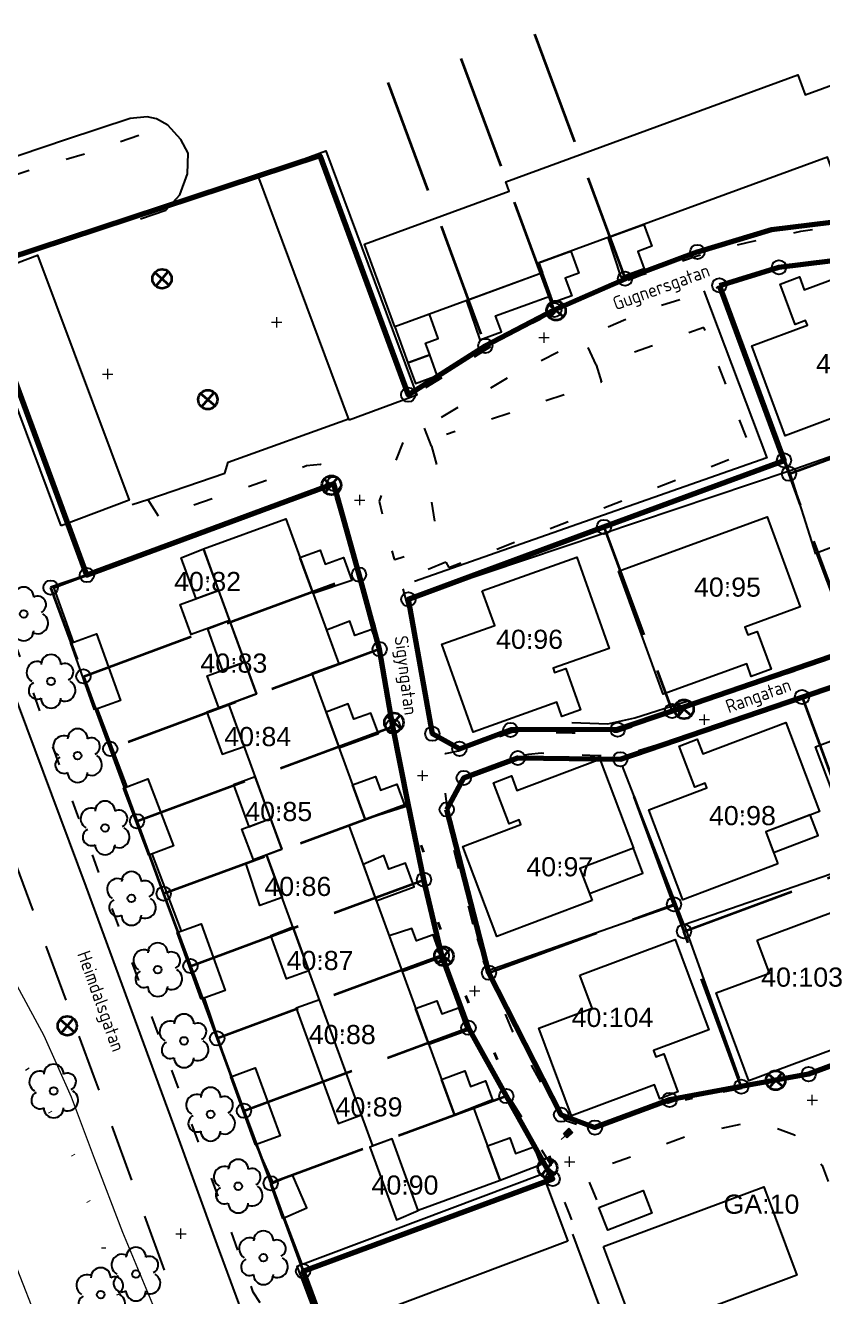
# Model space of a CAD drawing. Header units: metres. Extents: x -12 to 120691, y -61 to 6149382.
# Drawn here: x 119655.1 to 119738.3, y 6148713.2 to 6148845.9 of the extents above; entities that cross this region are included whole.
import ezdxf
from ezdxf.enums import TextEntityAlignment as Align

# ---------------------------------------------------------------- set-up
doc = ezdxf.new("R2010")
doc.units = ezdxf.units.M
for name, pattern in [('Annan_avgränsning_gångban', [6, 2, -4]), ('Annan_avgränsning_körbana', [10, 6, -4]), ('Fastighetsgräns', [16, 12, -4]), ('Heldragen__fast_', [0]), ('Heldragen__skalber__', [0]), ('Heldragen_linje', [2, 1, 1]), ('Häck', [0]), ('Prickad__fast_', [5, 0, -5]), ('Servitutsområde', [0])]:
    doc.linetypes.add(name, pattern=pattern)
doc.layers.get('0').update_dxf_attribs({"linetype": 'CONTINUOUS'})
for name, color, linetype, lineweight in [('AV_LINE', 9, 'Heldragen__fast_', 20), ('BOSTAD.T_LINE', 9, 'Heldragen_linje', 25), ('FASTGR_LINE', 7, 'Fastighetsgräns', 35), ('GAGR_LINE', 9, 'Servitutsområde', 70), ('GÅNGBK_LINE', 9, 'Annan_avgränsning_gångban', 25), ('HÄCK.K_LINE', 9, 'Häck', 25), ('HÖJDK-2_LINE', 9, 'Heldragen_linje', 18), ('KÖRBANK_LINE', 9, 'Annan_avgränsning_körbana', 25), ('KÖRBSTK_LINE', 9, 'Heldragen_linje', 25), ('SKÄRMTT_LINE', 9, 'Heldragen_linje', 25), ('TBOSTT_LINE', 9, 'Heldragen_linje', 25), ('TRAFO.T_LINE', 9, 'Heldragen_linje', 25), ('TUTHUST_LINE', 9, 'Heldragen_linje', 25), ('UTHUST_LINE', 9, 'Heldragen_linje', 25), ('ÄGOSL.K_LINE', 9, 'Prickad__fast_', 60)]:
    doc.layers.add(name, color=color, linetype=linetype, lineweight=lineweight)
for name, color, linetype in [('FASTID_POINT', 9, 'CONTINUOUS'), ('FREGNRT_TEXT', 9, 'CONTINUOUS'), ('GRÄ_POINT', 9, 'CONTINUOUS'), ('HPF_POINT', 7, 'CONTINUOUS'), ('RUPPLYT_TEXT', 9, 'CONTINUOUS'), ('STOLP.B_POINT', 9, 'CONTINUOUS'), ('TRÄD.LÖ_POINT', 9, 'CONTINUOUS'), ('VBP_POINT', 9, 'CONTINUOUS'), ('VSV_POINT', 5, 'CONTINUOUS'), ('väg-gatunamn text', 3, 'CONTINUOUS')]:
    doc.layers.add(name, color=color, linetype=linetype)
doc.styles.add('ISO', font='iso.shx')
doc.styles.add('Standard_CAD', font='ARIAL.TTF', dxfattribs={"height": 0.2})

# ---------------------------------------------------------------- blocks, each defined once
blk = doc.blocks.new('Plus__fast_')
at = {"color": 0, "linetype": 'Heldragen__skalber__', "lineweight": 0, "flags": 128}
for points in [[(-0.0675, 0), (0.0675, 0)], [(0, -0.0675), (0, 0.0675)]]:
    blk.add_lwpolyline(points, dxfattribs=at)
blk = doc.blocks.new('LÖVTRÄD', base_point=(2, 2))
blk.add_circle((2, 2), 0.08)
for centre, radius, start, end in [((1.712, 2.192), 0.222, 59.744, 239.744), ((2, 2.352), 0.208, 0, 180), ((2.288, 2.192), 0.179, 296.565, 116.565), ((1.712, 1.808), 0.179, 116.565, 296.565), ((2.288, 1.808), 0.222, 239.744, 59.744), ((2, 1.648), 0.208, 180, 0)]:
    blk.add_arc(centre, radius, start, end)
blk = doc.blocks.new('Gränspunkt')
at = {"color": 0, "linetype": 'Heldragen__skalber__', "lineweight": 25}
blk.add_circle((0, 0), 0.5, dxfattribs=at)
blk = doc.blocks.new('Belysningsstolpe')
at = {"color": 0, "linetype": 'Heldragen__skalber__', "lineweight": 35, "flags": 128}
for points in [[(-0.38, 0.325), (0.38, -0.325)], [(-0.325, -0.38), (0.325, 0.38)]]:
    blk.add_lwpolyline(points, dxfattribs=at)
at = {"color": 0, "linetype": 'Heldragen__skalber__', "lineweight": 35}
blk.add_circle((0, 0), 0.5, dxfattribs=at)
blk = doc.blocks.new('Rutnätspunkt_1')
at = {"color": 0, "linetype": 'Heldragen__skalber__', "lineweight": 25, "flags": 128}
for points in [[(-0.5, 0), (-0.08, 0)], [(0, 0.5), (0, 0.08)], [(0.5, 0), (0.08, 0)], [(0, -0.5), (0, -0.08)]]:
    blk.add_lwpolyline(points, dxfattribs=at)
blk = doc.blocks.new('Ventil')
at = {"color": 0, "linetype": 'Heldragen__skalber__', "lineweight": 35, "flags": 128}
blk.add_lwpolyline([(-0.4, 0), (0.4, 0)], dxfattribs=at)
blk = doc.blocks.new('VBP')
blk.add_hatch(color=0).paths.add_polyline_path([(0.4, -0.3), (-0.4, -0.3), (-0.4, 0.3), (0.4, 0.3)], flags=0)
at = {"color": 0, "linetype": 'Heldragen__skalber__', "lineweight": 0, "flags": 128}
blk.add_lwpolyline([(0.4, -0.3), (-0.4, -0.3), (-0.4, 0.3), (0.4, 0.3), (0.4, -0.3)], dxfattribs=at)

msp = doc.modelspace()

# ---------------------------------------------------------------- linework, layer by layer
at = {"layer": 'AV_LINE', "flags": 128}
msp.add_lwpolyline([(119711.76, 6148730.233), (119711.042, 6148729.56)], dxfattribs=at)
at = {"layer": 'BOSTAD.T_LINE', "flags": 128}
for points in [[(119709.069, 6148820.05), (119693.646, 6148814.401), (119690.484, 6148823.034), (119705.608, 6148828.573), (119705.246, 6148829.561), (119735.752, 6148840.734), (119736.52, 6148838.638), (119751.76, 6148844.22), (119754.908, 6148835.627), (119739.616, 6148830.026), (119738.846, 6148832.13), (119708.69, 6148821.086), (119709.069, 6148820.05)], [(119688.888, 6148804.667), (119679.388, 6148830.176), (119686.441, 6148832.803), (119695.941, 6148807.294), (119688.888, 6148804.667)], [(119744.292, 6148806.713), (119734.435, 6148803.049), (119730.947, 6148812.434), (119736.75, 6148814.592), (119736.567, 6148815.085), (119735.455, 6148814.672), (119733.892, 6148818.876), (119735.927, 6148819.634), (119736.426, 6148818.289), (119745.235, 6148821.543), (119748.672, 6148812.236), (119743.023, 6148810.15), (119744.292, 6148806.713)], [(119742.085, 6148796.503), (119751.776, 6148800.178), (119755.335, 6148790.794), (119749.496, 6148788.58), (119749.728, 6148787.966), (119750.703, 6148788.336), (119752.271, 6148784.202), (119750.347, 6148783.472), (119749.794, 6148784.928), (119741.142, 6148781.669), (119737.699, 6148790.812), (119743.417, 6148792.966), (119742.085, 6148796.503)], [(119691.353, 6148728.879), (119680.255, 6148759.273), (119681.852, 6148759.857), (119676.314, 6148775.023), (119679.202, 6148776.077), (119673.669, 6148791.229), (119682.279, 6148794.372), (119687.81, 6148779.225), (119685.008, 6148778.202), (119690.573, 6148762.959), (119688.856, 6148762.331), (119699.876, 6148732.147), (119701.872, 6148732.876), (119704.649, 6148725.271), (119696.093, 6148722.148), (119693.367, 6148729.614), (119691.353, 6148728.879)], [(119717.02, 6148788.908), (119732.564, 6148794.58), (119736, 6148785.165), (119730.23, 6148783.059), (119730.529, 6148782.239), (119731.511, 6148782.597), (119732.95, 6148778.654), (119730.889, 6148777.9), (119730.411, 6148779.214), (119721.693, 6148776.047), (119717.02, 6148788.908)], [(119673.669, 6148791.229), (119675.257, 6148786.883), (119672.919, 6148786.029), (119671.361, 6148790.297), (119673.669, 6148791.229)], [(119702.794, 6148786.861), (119712.668, 6148790.371), (119716.056, 6148780.844), (119710.195, 6148778.761), (119710.348, 6148778.331), (119711.505, 6148778.742), (119713.044, 6148774.416), (119711.118, 6148773.734), (119710.588, 6148775.219), (119701.858, 6148772.102), (119698.583, 6148781.273), (119704.088, 6148783.238), (119702.794, 6148786.861)], [(119676.406, 6148783.735), (119677.992, 6148779.394), (119675.677, 6148778.554), (119674.114, 6148782.897), (119676.406, 6148783.735)], [(119751.077, 6148764.906), (119741.149, 6148761.145), (119737.586, 6148770.551), (119743.65, 6148772.848), (119743.469, 6148773.323), (119742.407, 6148772.92), (119740.786, 6148777.195), (119742.663, 6148777.905), (119743.238, 6148776.389), (119751.894, 6148779.667), (119755.411, 6148770.38), (119749.808, 6148768.257), (119751.077, 6148764.906)], [(119677.925, 6148770.608), (119676.314, 6148775.023), (119674.035, 6148774.19), (119675.642, 6148769.787), (119677.925, 6148770.608)], [(119733.664, 6148758.346), (119723.736, 6148754.584), (119720.173, 6148763.99), (119726.237, 6148766.288), (119726.056, 6148766.763), (119724.994, 6148766.36), (119723.373, 6148770.634), (119725.25, 6148771.345), (119725.825, 6148769.828), (119734.481, 6148773.106), (119737.998, 6148763.819), (119732.395, 6148761.697), (119733.664, 6148758.346)], [(119714.256, 6148754.515), (119704.328, 6148750.754), (119700.765, 6148760.16), (119706.829, 6148762.457), (119706.648, 6148762.932), (119705.586, 6148762.529), (119703.965, 6148766.804), (119705.842, 6148767.515), (119706.417, 6148765.998), (119715.073, 6148769.276), (119718.59, 6148759.989), (119712.987, 6148757.866), (119714.256, 6148754.515)], [(119680.675, 6148763.079), (119679.087, 6148767.427), (119676.821, 6148766.6), (119678.425, 6148762.203), (119680.675, 6148763.079)], [(119680.255, 6148759.273), (119681.884, 6148754.814), (119679.568, 6148753.973), (119678.104, 6148758.411), (119680.255, 6148759.273)], [(119731.519, 6148750.379), (119741.493, 6148754.095), (119744.999, 6148744.685), (119739.21, 6148742.529), (119739.467, 6148741.843), (119740.306, 6148742.154), (119741.782, 6148738.192), (119739.872, 6148737.481), (119739.336, 6148738.923), (119730.644, 6148735.687), (119727.231, 6148744.853), (119732.804, 6148746.927), (119731.519, 6148750.379)], [(119682.992, 6148751.778), (119684.676, 6148747.165), (119682.356, 6148746.318), (119680.694, 6148750.872), (119682.992, 6148751.778)], [(119712.972, 6148746.715), (119722.946, 6148750.43), (119726.451, 6148741.02), (119720.663, 6148738.865), (119720.92, 6148738.178), (119721.758, 6148738.49), (119723.234, 6148734.528), (119721.325, 6148733.816), (119720.789, 6148735.258), (119712.096, 6148732.022), (119708.684, 6148741.188), (119714.257, 6148743.263), (119712.972, 6148746.715)], [(119690.163, 6148732.136), (119685.778, 6148744.147), (119683.365, 6148743.266), (119687.759, 6148731.232), (119690.163, 6148732.136)], [(119696.093, 6148722.148), (119693.367, 6148729.614), (119691.051, 6148728.769), (119693.831, 6148721.155), (119696.093, 6148722.148)]]:
    msp.add_lwpolyline(points, dxfattribs=at)
at = {"layer": 'FASTGR_LINE', "flags": 128}
for points in [[(119708.244, 6148844.973), (119717.703, 6148819.442)], [(119710.315, 6148816.176), (119700.586, 6148842.447)], [(119692.928, 6148839.922), (119703.109, 6148812.431)], [(119685.814, 6148832.306), (119649.703, 6148820.388), (119661.497, 6148788.488)], [(119703.109, 6148812.431), (119695.062, 6148807.324), (119685.814, 6148832.306)], [(119725.262, 6148822.237), (119717.703, 6148819.442)], [(119734.308, 6148800.474), (119727.554, 6148818.75), (119733.783, 6148820.635), (119747.601, 6148822.346)], [(119717.703, 6148819.442), (119710.315, 6148816.176)], [(119710.315, 6148816.176), (119703.109, 6148812.431)], [(119734.829, 6148799.076), (119753.633, 6148806.01)], [(119715.504, 6148793.521), (119734.308, 6148800.474)], [(119734.829, 6148799.076), (119734.308, 6148800.474)], [(119741.593, 6148780.782), (119734.829, 6148799.076)], [(119689.918, 6148788.55), (119687.29, 6148798.018), (119661.497, 6148788.488)], [(119722.609, 6148774.297), (119716.93, 6148772.352), (119705.741, 6148772.324), (119700.412, 6148770.35), (119697.58, 6148771.928), (119695.079, 6148785.965), (119715.504, 6148793.521)], [(119715.504, 6148793.521), (119722.609, 6148774.297)], [(119661.497, 6148788.488), (119657.709, 6148787.185), (119661.136, 6148777.917)], [(119661.136, 6148777.917), (119689.918, 6148788.55)], [(119692.073, 6148780.762), (119689.918, 6148788.55)], [(119736.188, 6148775.758), (119755.163, 6148782.252)], [(119692.073, 6148780.762), (119663.932, 6148770.349)], [(119693.461, 6148772.684), (119692.073, 6148780.762)], [(119741.593, 6148780.782), (119722.609, 6148774.297)], [(119661.136, 6148777.917), (119663.932, 6148770.349)], [(119717.213, 6148769.263), (119736.188, 6148775.758)], [(119736.188, 6148775.758), (119742.661, 6148758.242)], [(119666.728, 6148762.793), (119693.461, 6148772.684)], [(119695.066, 6148764.596), (119693.461, 6148772.684)], [(119663.932, 6148770.349), (119666.728, 6148762.793)], [(119703.491, 6148746.962), (119699.087, 6148764.018), (119700.864, 6148767.31), (119706.503, 6148769.396), (119717.213, 6148769.263)], [(119722.815, 6148754.108), (119717.213, 6148769.263)], [(119695.066, 6148764.596), (119669.513, 6148755.225)], [(119696.703, 6148756.687), (119695.066, 6148764.596)], [(119666.728, 6148762.793), (119669.513, 6148755.225)], [(119723.857, 6148751.288), (119742.661, 6148758.242)], [(119672.309, 6148747.668), (119696.703, 6148756.687)], [(119698.559, 6148748.777), (119696.703, 6148756.687)], [(119669.513, 6148755.225), (119672.309, 6148747.668)], [(119703.491, 6148746.962), (119722.815, 6148754.108)], [(119722.815, 6148754.108), (119723.857, 6148751.288)], [(119729.849, 6148735.073), (119723.857, 6148751.288)], [(119698.559, 6148748.777), (119675.105, 6148740.111)], [(119701.355, 6148741.22), (119698.559, 6148748.777)], [(119672.309, 6148747.668), (119675.105, 6148740.111)], [(119729.849, 6148735.073), (119722.361, 6148733.687), (119714.562, 6148730.8), (119711.032, 6148732.138), (119703.491, 6148746.962)], [(119677.9, 6148732.551), (119701.355, 6148741.22)], [(119705.31, 6148734.083), (119701.355, 6148741.22)], [(119749.075, 6148740.888), (119736.878, 6148736.378), (119729.849, 6148735.073)], [(119675.105, 6148740.111), (119677.9, 6148732.551)], [(119705.31, 6148734.083), (119680.697, 6148724.984)], [(119684.084, 6148715.806), (119710.146, 6148725.437), (119705.31, 6148734.083)], [(119677.9, 6148732.551), (119680.697, 6148724.984)], [(119680.697, 6148724.984), (119684.084, 6148715.806)], [(119684.084, 6148715.806), (119696.741, 6148681.568)]]:
    msp.add_lwpolyline(points, dxfattribs=at)
at = {"layer": 'GAGR_LINE', "flags": 128}
for points in [[(119649.703, 6148820.388), (119685.814, 6148832.306), (119695.062, 6148807.324), (119703.109, 6148812.431), (119710.315, 6148816.176), (119717.703, 6148819.442), (119725.262, 6148822.237), (119732.989, 6148824.574), (119741.208, 6148825.59), (119749.427, 6148826.607), (119758.937, 6148827.785), (119751.282, 6148848.428), (119785.062, 6148860.915), (119795.494, 6148832.673), (119776.27, 6148825.569), (119774.791, 6148822.356), (119779.29, 6148810.162), (119779.922, 6148806.742), (119783.036, 6148789.034), (119785.071, 6148770.926), (119787.116, 6148752.808), (119788.469, 6148734.449), (119789.354, 6148715.92), (119790.247, 6148697.391), (119790.442, 6148693.302), (119795.652, 6148679.206), (119787.204, 6148676.09), (119786.172, 6148678.899), (119769.197, 6148672.636), (119754.727, 6148673.145), (119751.618, 6148672.002), (119736.462, 6148666.399), (119740.27, 6148656.083), (119734.182, 6148653.827), (119730.214, 6148664.555), (119728.488, 6148672.513), (119726.761, 6148680.471), (119722.793, 6148691.199), (119696.741, 6148681.568), (119684.084, 6148715.806), (119710.147, 6148725.437), (119705.31, 6148734.083), (119701.355, 6148741.22), (119698.559, 6148748.777), (119696.703, 6148756.687), (119695.066, 6148764.596), (119693.461, 6148772.684), (119692.073, 6148780.762), (119689.918, 6148788.55), (119687.29, 6148798.018), (119661.497, 6148788.488), (119649.703, 6148820.388)], [(119727.554, 6148818.75), (119733.783, 6148820.635), (119747.601, 6148822.346), (119768.059, 6148824.881), (119771.41, 6148822.845), (119776.481, 6148809.13), (119779.435, 6148791.511), (119777.509, 6148788.179), (119771.409, 6148785.925), (119761.22, 6148785.507), (119754.64, 6148785.232), (119741.593, 6148780.782), (119722.609, 6148774.297), (119716.93, 6148772.352), (119705.741, 6148772.324), (119700.412, 6148770.35), (119697.58, 6148771.928), (119695.079, 6148785.965), (119715.504, 6148793.521), (119734.308, 6148800.474), (119727.554, 6148818.75)], [(119699.087, 6148764.018), (119700.864, 6148767.31), (119706.503, 6148769.396), (119717.213, 6148769.263), (119736.188, 6148775.758), (119755.163, 6148782.252), (119771.442, 6148782.735), (119778.001, 6148785.161), (119780.631, 6148783.553), (119782.313, 6148768.633), (119784.338, 6148750.647), (119782.15, 6148747.744), (119768.751, 6148745.493), (119759.871, 6148744.876), (119749.075, 6148740.888), (119736.878, 6148736.378), (119729.849, 6148735.073), (119722.361, 6148733.687), (119714.562, 6148730.8), (119711.032, 6148732.138), (119703.491, 6148746.962), (119699.087, 6148764.018)]]:
    msp.add_lwpolyline(points, dxfattribs=at)
at = {"layer": 'GÅNGBK_LINE', "flags": 128}
for points in [[(119685.241, 6148711.627), (119683.587, 6148711.422), (119681.774, 6148711.434), (119680.722, 6148711.57), (119679.65, 6148712.447), (119678.878, 6148713.624), (119673.918, 6148727.173), (119667.391, 6148744.867), (119660.555, 6148763.396), (119655.14, 6148778.344), (119648.346, 6148796.243), (119642.356, 6148812.74), (119640.755, 6148817.713), (119640.749, 6148819.749), (119641.346, 6148821.579), (119642.313, 6148823.908), (119643.07, 6148825.366), (119644.181, 6148826.362), (119645.372, 6148827.21), (119647.826, 6148828.263), (119655.501, 6148830.799), (119661.341, 6148832.516), (119669.962, 6148835.479)], [(119696.912, 6148808.073), (119705.847, 6148813.727), (119713.415, 6148817.542), (119719.437, 6148819.838), (119725.242, 6148821.839), (119730.475, 6148823.24), (119736.066, 6148824.405), (119742.759, 6148825.452), (119749.147, 6148826.293), (119765.758, 6148828.7), (119766.954, 6148829.212), (119767.5, 6148829.746), (119767.804, 6148830.753), (119767.294, 6148833.472)], [(119698.999, 6148789.848), (119694.277, 6148787.918), (119695.433, 6148783.564), (119696.56, 6148778.125), (119697.426, 6148772.825), (119697.894, 6148770.627), (119698.961, 6148769.857), (119700.305, 6148770.133), (119705.992, 6148772.141), (119712.198, 6148772.031), (119716.864, 6148772.121), (119730.307, 6148776.829), (119741.005, 6148780.327), (119748.078, 6148782.666), (119755.004, 6148785.063), (119757.975, 6148785.271), (119767.077, 6148785.275), (119772.705, 6148786.286), (119776.256, 6148787.791), (119779.149, 6148789.603), (119779.642, 6148790.913), (119779.184, 6148793.879), (119776.321, 6148809.316), (119770.598, 6148824.372), (119768.428, 6148824.95), (119766.057, 6148824.818), (119757.323, 6148823.886), (119744.069, 6148821.915), (119734.431, 6148820.736), (119730.628, 6148819.554), (119724.774, 6148817.637), (119720.209, 6148816.239), (119715.339, 6148814.097), (119716.492, 6148810.988)], [(119698.999, 6148789.848), (119699.292, 6148789.285), (119730.92, 6148801.474), (119725.939, 6148814.335), (119716.492, 6148810.988)], [(119714.69, 6148810.446), (119713.417, 6148813.142), (119705.809, 6148809.305), (119698.436, 6148804.916), (119699.053, 6148803.175)], [(119714.69, 6148810.446), (119715.228, 6148808.626), (119699.053, 6148803.175)], [(119697.487, 6148801.961), (119696.749, 6148803.888), (119694.499, 6148802.35)], [(119694.499, 6148802.35), (119692.009, 6148796.195), (119693.586, 6148790.156), (119693.647, 6148790.115), (119698.237, 6148791.508)], [(119697.487, 6148801.961), (119698.024, 6148800.011), (119697.411, 6148796.555), (119698.237, 6148791.508)], [(119667.87, 6148796.386), (119668.996, 6148794.598), (119682.481, 6148799.147), (119684.446, 6148799.943), (119685.913, 6148800.07), (119686.488, 6148799.864), (119688.661, 6148792.4), (119691.137, 6148784.503), (119692.163, 6148781.213), (119692.822, 6148776.249), (119694.167, 6148768.603), (119695.971, 6148759.972), (119696.888, 6148755.44), (119697.825, 6148752.04), (119699.211, 6148746.905), (119701.124, 6148742.159), (119703.508, 6148737.294), (119706.993, 6148731.757), (119709.832, 6148727.076), (119711.788, 6148721.971), (119712.179, 6148720.941), (119712.205, 6148719.666)], [(119698.903, 6148765.703), (119699.506, 6148761.017), (119701.456, 6148753.394), (119702.569, 6148749.003), (119705.871, 6148740.986), (119710.2, 6148733.151), (119711.482, 6148731.553), (119714.114, 6148730.648), (119720.452, 6148732.804), (119723.246, 6148733.72), (119729.437, 6148734.809), (119736.267, 6148736.269), (119739.116, 6148736.852), (119745.582, 6148739.354), (119753.618, 6148742.727), (119758.687, 6148743.878), (119761.336, 6148744.015), (119769.972, 6148745.196), (119776.022, 6148746.152), (119780.783, 6148747.216), (119783.434, 6148748.085), (119784.154, 6148748.523), (119784.335, 6148750.057), (119782.68, 6148765.45), (119781.508, 6148777.817), (119780.806, 6148782.541), (119780.246, 6148784.016), (119778.674, 6148785.171), (119776.885, 6148785.173), (119773.855, 6148783.759), (119771.849, 6148783.287), (119763.339, 6148782.712), (119758.22, 6148782.406), (119754.779, 6148782.338), (119734.862, 6148775.064), (119717.004, 6148769.469), (119714.858, 6148769.633), (119708.974, 6148769.882), (119707.612, 6148769.759), (119706.423, 6148769.485), (119701.882, 6148767.673)], [(119702.199, 6148767.8), (119699.857, 6148766.689), (119698.903, 6148765.703)], [(119714.775, 6148723.244), (119713.614, 6148726.044), (119724.425, 6148730.021), (119731.032, 6148731.412), (119733.159, 6148730.893), (119735.402, 6148730.029), (119737.207, 6148728.343), (119738.289, 6148726.838), (119741.369, 6148718.463), (119743.791, 6148712.063), (119746.248, 6148705.471), (119747.019, 6148701.557), (119746.291, 6148699.326), (119745.216, 6148697.949), (119744.106, 6148696.686), (119739.341, 6148694.827), (119732.272, 6148692.182), (119728.625, 6148691.37), (119725.746, 6148692.801), (119724.511, 6148696.542)]]:
    msp.add_lwpolyline(points, dxfattribs=at)
at = {"layer": 'HÄCK.K_LINE', "flags": 128}
for points in [[(119695.502, 6148786.136), (119734.837, 6148799.366), (119727.614, 6148818.255)], [(119725.94, 6148818.183), (119732.521, 6148800.726), (119695.73, 6148787.818)], [(119734.837, 6148799.366), (119753.807, 6148806.028)], [(119734.837, 6148799.366), (119737.595, 6148790.664)], [(119685.225, 6148797.322), (119658.042, 6148787.125), (119660.063, 6148781.489)], [(119712.156, 6148773.098), (119715.912, 6148772.974), (119718.729, 6148773.58), (119724.18, 6148775.317)], [(119662.57, 6148774.51), (119665.654, 6148766.369)], [(119761.269, 6148764.868), (119723.884, 6148751.966), (119717.438, 6148768.533)], [(119668.286, 6148759.368), (119671.331, 6148751.325)], [(119723.075, 6148754.044), (119703.359, 6148747.185), (119702.295, 6148750.542)], [(119723.884, 6148751.966), (119729.638, 6148735.916)], [(119703.359, 6148747.185), (119711.042, 6148732.402)], [(119673.742, 6148744.334), (119676.541, 6148736.101)], [(119679.134, 6148728.99), (119680.964, 6148724.973)], [(119682.093, 6148721.386), (119683.96, 6148716.524)]]:
    msp.add_lwpolyline(points, dxfattribs=at)
at = {"layer": 'HÖJDK-2_LINE', "flags": 128}
msp.add_lwpolyline([(119656.664, 6148709.812), (119653.889, 6148716.862), (119652.756, 6148721), (119651.392, 6148725.348), (119649.61, 6148729.865), (119646.001, 6148739.678), (119641.201, 6148752.786), (119638.833, 6148758.474), (119633.876, 6148770.631), (119630.297, 6148780.004), (119626.055, 6148791.656), (119623.611, 6148799.38), (119622.568, 6148803.901), (119622.231, 6148807.243), (119622.601, 6148809.742), (119623.929, 6148811.278), (119624.982, 6148811.481), (119626.488, 6148810.419), (119627.593, 6148809.08), (119628.82, 6148806.848), (119630.571, 6148803.154), (119633.287, 6148797.355), (119634.989, 6148792.863), (119636.71, 6148788.972), (119638.599, 6148783.984), (119642.758, 6148773.174), (119646.471, 6148763.41), (119648.233, 6148758.503), (119651.133, 6148751.341), (119652.541, 6148748.664), (119657.002, 6148740.419), (119659.847, 6148733.994), (119662.243, 6148727.613), (119665.204, 6148719.868), (119668.693, 6148711.522), (119670.111, 6148706.784), (119672.478, 6148698.931), (119674.867, 6148692.247), (119676.432, 6148688.504), (119677.966, 6148685.504), (119679.369, 6148683.099), (119681.02, 6148681.508), (119682.749, 6148680.798), (119685.025, 6148680.356), (119687.077, 6148679.679), (119689.078, 6148678.259), (119690.202, 6148676.993), (119690.816, 6148675.796), (119696.292, 6148663.558), (119697.876, 6148659.797), (119701.136, 6148652.411), (119704.874, 6148644.021), (119709.052, 6148634.578), (119710.324, 6148633.735), (119711.646, 6148633.183), (119713.514, 6148632.961), (119715.443, 6148632.319), (119717.596, 6148632.04), (119721.384, 6148632.713), (119724.384, 6148633.968), (119726.491, 6148635.07), (119728.486, 6148636.6), (119730.444, 6148639.093), (119731.76, 6148641.317), (119734.287, 6148644.747), (119735.564, 6148645.245), (119736.995, 6148645.501)], dxfattribs=at)
at = {"layer": 'KÖRBANK_LINE', "flags": 128}
msp.add_lwpolyline([(119633.814, 6148825.253), (119633.261, 6148823.435), (119632.832, 6148821.092), (119632.649, 6148818.648), (119632.861, 6148816.203), (119633.536, 6148813.535), (119639.806, 6148796.857), (119648.663, 6148773.006), (119662.233, 6148736.084), (119673.039, 6148706.396), (119682.051, 6148683.107), (119694.328, 6148686.992)], dxfattribs=at)
at = {"layer": 'KÖRBSTK_LINE', "flags": 128}
for points in [[(119667.096, 6148825.679), (119669.729, 6148826.593), (119671.222, 6148828.207), (119671.997, 6148830.377), (119672.073, 6148832.536), (119671.319, 6148833.983), (119669.962, 6148835.479), (119668.764, 6148836.152), (119667.798, 6148836.35), (119666.029, 6148836.172), (119659.375, 6148833.976), (119644.826, 6148829.088), (119642.978, 6148827.772), (119641.42, 6148826.127), (119640.316, 6148824.503), (119639.525, 6148822.686), (119638.871, 6148820.628), (119638.75, 6148818.68), (119638.976, 6148817.262), (119639.874, 6148814.363), (119643.586, 6148804.012), (119651.56, 6148782.201), (119661.375, 6148755.965), (119670.545, 6148731.048), (119675.081, 6148718.603), (119677.336, 6148712.464), (119678.588, 6148710.805), (119680.643, 6148709.334), (119682.152, 6148709.081), (119683.421, 6148709.196), (119685.882, 6148709.925)], [(119666.24, 6148795.872), (119667.87, 6148796.386), (119675.904, 6148799.136), (119676.244, 6148800.293), (119688.815, 6148804.811)], [(119712.205, 6148719.666), (119714.929, 6148712.367), (119716.281, 6148711.538), (119718.335, 6148705.461), (119717.768, 6148704.53), (119720.275, 6148698.101)]]:
    msp.add_lwpolyline(points, dxfattribs=at)
at = {"layer": 'SKÄRMTT_LINE', "flags": 128}
for points in [[(119675.257, 6148786.883), (119676.406, 6148783.735), (119672.403, 6148782.273), (119671.254, 6148785.421), (119675.257, 6148786.883)], [(119679.202, 6148776.077), (119675.284, 6148774.646), (119674.072, 6148777.967), (119677.99, 6148779.397), (119679.202, 6148776.077)], [(119680.675, 6148763.079), (119681.874, 6148759.865), (119678.884, 6148758.749), (119677.684, 6148761.962), (119680.675, 6148763.079)], [(119737.041, 6148763.456), (119732.395, 6148761.697), (119733.215, 6148759.531), (119737.861, 6148761.29), (119737.041, 6148763.456)], [(119718.59, 6148759.989), (119712.987, 6148757.866), (119713.976, 6148755.254), (119719.579, 6148757.376), (119718.59, 6148759.989)]]:
    msp.add_lwpolyline(points, dxfattribs=at)
at = {"layer": 'TBOSTT_LINE', "flags": 128}
msp.add_lwpolyline([(119701.147, 6148817.149), (119702.552, 6148813.076), (119704.795, 6148813.898), (119704.188, 6148815.554), (119709.944, 6148817.662), (119709.069, 6148820.05), (119701.147, 6148817.149)], dxfattribs=at)
at = {"layer": 'TRAFO.T_LINE', "flags": 128}
msp.add_lwpolyline([(119714.982, 6148722.459), (119719.597, 6148724.237), (119720.516, 6148721.853), (119715.901, 6148720.074), (119714.982, 6148722.459)], dxfattribs=at)
at = {"layer": 'TUTHUST_LINE', "flags": 128}
for points in [[(119715.943, 6148823.742), (119719.667, 6148825.105), (119720.499, 6148822.832), (119719.023, 6148822.292), (119719.693, 6148820.462), (119717.314, 6148819.592), (119715.943, 6148823.742)], [(119708.69, 6148821.086), (119712.037, 6148822.311), (119712.88, 6148820.013), (119711.46, 6148819.493), (119712.135, 6148817.649), (119710.208, 6148816.942), (119708.69, 6148821.086)], [(119693.646, 6148814.401), (119695.021, 6148810.645), (119697.299, 6148811.486), (119696.855, 6148812.696), (119698.201, 6148813.189), (119697.271, 6148815.729), (119693.646, 6148814.401)], [(119695.021, 6148810.645), (119695.812, 6148808.486), (119698.095, 6148809.329), (119697.299, 6148811.486), (119695.021, 6148810.645)], [(119685.123, 6148786.583), (119683.753, 6148790.333), (119685.86, 6148791.102), (119686.397, 6148789.63), (119688.3, 6148790.324), (119689.174, 6148787.93), (119685.123, 6148786.583)], [(119686.521, 6148782.754), (119687.81, 6148779.225), (119692.009, 6148780.757), (119691.259, 6148782.812), (119689.496, 6148782.168), (119688.949, 6148783.666), (119686.521, 6148782.754)], [(119686.48, 6148774.171), (119687.834, 6148770.463), (119691.942, 6148771.963), (119691.171, 6148774.082), (119689.388, 6148773.431), (119688.8, 6148775.039), (119686.48, 6148774.171)], [(119690.573, 6148762.959), (119689.253, 6148766.576), (119691.642, 6148767.449), (119692.161, 6148766.027), (119693.872, 6148766.651), (119694.731, 6148764.299), (119690.573, 6148762.959)], [(119690.34, 6148758.268), (119691.722, 6148754.484), (119695.684, 6148755.93), (119694.781, 6148758.405), (119693.048, 6148757.772), (119692.524, 6148759.209), (119690.34, 6148758.268)], [(119693.059, 6148750.822), (119694.418, 6148747.099), (119698.516, 6148748.594), (119697.663, 6148750.927), (119695.917, 6148750.29), (119695.449, 6148751.573), (119693.059, 6148750.822)], [(119697.198, 6148739.486), (119695.832, 6148743.226), (119698.061, 6148744.041), (119698.56, 6148742.676), (119700.311, 6148743.315), (119701.193, 6148740.897), (119697.198, 6148739.486)], [(119699.876, 6148732.147), (119698.53, 6148735.834), (119700.98, 6148736.728), (119701.573, 6148735.103), (119703.131, 6148735.671), (119703.853, 6148733.682), (119699.876, 6148732.147)], [(119704.649, 6148725.271), (119703.326, 6148728.894), (119705.654, 6148729.744), (119706.255, 6148728.098), (119708.193, 6148728.804), (119708.895, 6148726.919), (119704.649, 6148725.271)]]:
    msp.add_lwpolyline(points, dxfattribs=at)
at = {"layer": 'UTHUST_LINE', "flags": 128}
for points in [[(119658.824, 6148793.641), (119649.226, 6148819.228), (119656.326, 6148821.891), (119665.924, 6148796.304), (119658.824, 6148793.641)], [(119662.304, 6148774.415), (119659.805, 6148781.397), (119662.518, 6148782.368), (119665.018, 6148775.386), (119662.304, 6148774.415)], [(119667.983, 6148759.253), (119665.328, 6148766.245), (119667.871, 6148767.211), (119670.527, 6148760.219), (119667.983, 6148759.253)], [(119673.433, 6148744.222), (119670.926, 6148751.178), (119673.427, 6148752.08), (119675.934, 6148745.124), (119673.433, 6148744.222)], [(119679.124, 6148728.987), (119676.515, 6148736.091), (119679.064, 6148737.027), (119681.672, 6148729.922), (119679.124, 6148728.987)], [(119681.913, 6148721.307), (119684.472, 6148722.435), (119682.964, 6148725.854), (119680.685, 6148724.849), (119681.913, 6148721.307)], [(119711.717, 6148718.928), (119686.117, 6148709.299), (119683.469, 6148716.34), (119709.068, 6148725.969), (119711.717, 6148718.928)], [(119715.464, 6148718.377), (119732.205, 6148724.613), (119735.643, 6148715.384), (119725.14, 6148711.472), (119729.493, 6148699.785), (119722.923, 6148697.338), (119718.449, 6148709.349), (119718.78, 6148709.472), (119715.464, 6148718.377)]]:
    msp.add_lwpolyline(points, dxfattribs=at)
at = {"layer": 'ÄGOSL.K_LINE', "flags": 128}
msp.add_lwpolyline([(119648.2, 6148725.523), (119645.462, 6148736.108), (119634.569, 6148763.411), (119625.492, 6148788.26), (119623.274, 6148793.353), (119624.173, 6148794.694), (119627.392, 6148795.511), (119628.856, 6148795.212), (119636.476, 6148780.67), (119644.522, 6148759.352), (119652.176, 6148742.707), (119660.127, 6148727.769), (119664.177, 6148715.332), (119667.395, 6148705.439), (119671.678, 6148692.184), (119675.295, 6148685.186), (119675.946, 6148682.449), (119674.782, 6148680.63), (119670.989, 6148678.47), (119669.74, 6148672.605)], dxfattribs=at)

# ---------------------------------------------------------------- block references
at = {"layer": 'FASTID_POINT', "yscale": 0.1000000014901161}
for p, xscale, rotation in [((119674.103, 6148787.822), 0.1000000014923852, 1.598005569112617), ((119728.403, 6148787.239), 0.1000000014830765, 1.597999697283995), ((119707.732, 6148781.788), 0.1000000014778931, 1.597998095918464), ((119676.847, 6148779.304), 0.1000000014913808, 1.598000764783513), ((119679.341, 6148771.631), 0.1000000014872561, 1.597996494320423), ((119681.535, 6148763.807), 0.100000001483132, 1.597992223857331), ((119729.963, 6148763.376), 0.1000000014852507, 1.597986885662214), ((119710.891, 6148758.036), 0.1000000015029182, 1.597986351563693), ((119683.534, 6148755.985), 0.1000000014904335, 1.597988487027746), ((119685.849, 6148748.251), 0.1000000014894317, 1.597983682698641), ((119736.196, 6148746.511), 0.1000000015009157, 1.597976742905485), ((119716.394, 6148742.305), 0.1000000014832482, 1.597977277004004), ((119688.171, 6148740.518), 0.1000000014967342, 1.597979945869056), ((119690.964, 6148732.955), 0.1000000014957335, 1.597975141539952), ((119694.722, 6148724.798), 0.100000001503037, 1.597971404710368)]:
    msp.add_blockref('Rutnätspunkt_1', p, dxfattribs=dict(at, xscale=xscale, rotation=rotation))
at = {"layer": 'GRÄ_POINT', "xscale": 1.500000000076728, "yscale": 1.5, "rotation": 63.45294354166514}
for p in [(119725.262, 6148822.237), (119733.783, 6148820.635), (119717.703, 6148819.442), (119727.554, 6148818.75), (119710.315, 6148816.176), (119703.109, 6148812.431), (119695.062, 6148807.324), (119734.308, 6148800.474), (119687.29, 6148798.018), (119734.829, 6148799.076), (119715.504, 6148793.521), (119689.918, 6148788.55), (119661.497, 6148788.488), (119657.709, 6148787.185), (119695.079, 6148785.965), (119692.073, 6148780.762), (119661.136, 6148777.917), (119736.188, 6148775.758), (119722.609, 6148774.297), (119693.461, 6148772.684), (119697.58, 6148771.928), (119705.741, 6148772.324), (119716.93, 6148772.352), (119663.932, 6148770.349), (119700.412, 6148770.35), (119706.503, 6148769.396), (119717.213, 6148769.263), (119700.864, 6148767.31), (119699.087, 6148764.018), (119666.728, 6148762.793), (119696.703, 6148756.687), (119669.513, 6148755.225), (119722.815, 6148754.108), (119723.857, 6148751.288), (119698.559, 6148748.777), (119672.31, 6148747.668), (119703.491, 6148746.962), (119701.355, 6148741.22), (119675.105, 6148740.111), (119736.878, 6148736.378), (119729.849, 6148735.073), (119705.31, 6148734.083), (119722.361, 6148733.687), (119677.9, 6148732.551), (119711.032, 6148732.138), (119714.562, 6148730.8), (119680.697, 6148724.984), (119710.147, 6148725.437), (119684.084, 6148715.806)]:
    msp.add_blockref('Gränspunkt', p, dxfattribs=at)
at = {"layer": 'HPF_POINT', "xscale": 8, "yscale": 8}
for p in [(119681.33, 6148814.897), (119709.251, 6148813.288), (119663.683, 6148809.488), (119690.002, 6148796.324), (119726.001, 6148773.409), (119696.558, 6148767.55), (119702.01, 6148745.063), (119737.26, 6148733.668), (119711.913, 6148727.235), (119671.314, 6148719.71)]:
    msp.add_blockref('Plus__fast_', p, dxfattribs=at)
at = {"layer": 'STOLP.B_POINT', "xscale": 2, "yscale": 2}
for p in [(119669.347, 6148819.434), (119710.499, 6148816.106), (119674.125, 6148806.815), (119687.038, 6148797.874), (119723.866, 6148774.482), (119693.568, 6148773.103), (119698.786, 6148748.69), (119659.45, 6148741.428), (119733.433, 6148735.733), (119709.612, 6148726.594)]:
    msp.add_blockref('Belysningsstolpe', p, dxfattribs=at)
at = {"layer": 'TRÄD.LÖ_POINT', "xscale": 5, "yscale": 5}
for p in [(119654.903, 6148784.438), (119657.752, 6148777.4), (119660.526, 6148769.644), (119663.394, 6148762.092), (119666.153, 6148754.726), (119668.902, 6148747.286), (119671.643, 6148739.857), (119658.032, 6148734.62), (119674.421, 6148732.196), (119677.306, 6148724.68), (119679.938, 6148717.209), (119666.622, 6148715.5), (119662.946, 6148713.363)]:
    msp.add_blockref('LÖVTRÄD', p, dxfattribs=at)
at = {"layer": 'VBP_POINT', "rotation": 43.25309960363742}
msp.add_blockref('VBP', (119711.76, 6148730.233), dxfattribs=at)
at = {"layer": 'VSV_POINT'}
for p, rotation in [((119696.512, 6148759.928), 290.2572853405931), ((119698.282, 6148751.862), 291.3688234798964), ((119701.197, 6148744.212), 291.4037739027078), ((119704.187, 6148738.263), 293.7225340922719), ((119724.362, 6148733.815), 13.39926601865599), ((119709.9, 6148727.458), 286.974237189469)]:
    msp.add_blockref('Ventil', p, dxfattribs=dict(at, rotation=rotation))

# ---------------------------------------------------------------- texts
at = {"layer": 'FREGNRT_TEXT', "style": 'Standard_CAD'}
for s, p in [('40:91', (119741.152, 6148810.565)), ('40:82', (119674.103, 6148787.822)), ('40:95', (119728.403, 6148787.239)), ('40:96', (119707.732, 6148781.788)), ('40:83', (119676.847, 6148779.304)), ('40:84', (119679.341, 6148771.631)), ('40:85', (119681.535, 6148763.807)), ('40:98', (119729.963, 6148763.376)), ('40:97', (119710.891, 6148758.036)), ('40:86', (119683.534, 6148755.985)), ('40:87', (119685.849, 6148748.251)), ('40:103', (119736.196, 6148746.511)), ('40:104', (119716.394, 6148742.305)), ('40:88', (119688.171, 6148740.518)), ('40:89', (119690.964, 6148732.955)), ('40:90', (119694.722, 6148724.798))]:
    msp.add_text(s, height=2, dxfattribs=at).set_placement(p, align=Align.MIDDLE_CENTER)
at = {"layer": 'RUPPLYT_TEXT', "style": 'Standard_CAD'}
msp.add_text('GA:10', height=2, dxfattribs=at).set_placement((119731.949, 6148722.8), align=Align.MIDDLE_CENTER)
at = {"layer": 'väg-gatunamn text', "style": 'ISO'}
for s, rotation, p in [('Gugnersgatan', 19.95403, (119716.748, 6148816.128)), ('Sigyngatan', 277.26896, (119693.611, 6148782.069)), ('Rangatan', 19.95403, (119728.529, 6148774.052)), ('Heimdalsgatan', 289.83799, (119660.463, 6148748.941))]:
    msp.add_text(s, height=1.4, rotation=rotation, dxfattribs=at).set_placement(p)

doc.saveas('drawing.dxf')
